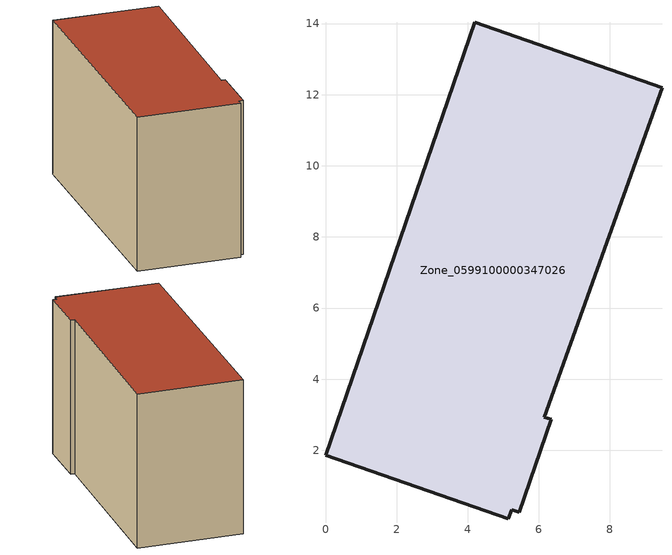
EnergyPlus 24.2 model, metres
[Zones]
Zone_0599100000347026
 floor ground (C_G): 0,1.87 4.19,14.03 9.46,12.2 6.16,2.93 6.35,2.87 5.45,0.26 5.23,0.33 5.14,0.08 z0
 wall outside (C_F): 4.19,14.03 0,1.87 5.14,0.08 5.23,0.33 5.45,0.26 6.35,2.87 6.16,2.93 9.46,12.2 4.19,14.03 z0:8.34
 roof outside (C_R): 5.23,0.33 5.45,0.26 6.35,2.87 6.16,2.93 9.46,12.2 4.19,14.03 0,1.87 5.14,0.08 z8.34
[BUILDING]
Pand.0599100000347026: North Axis=0; Terrain=City; Loads Convergence Tolerance Value=0.04; Temperature Convergence Tolerance Value=0.4; Solar Distribution=FullExterior; Maximum Number of Warmup Days=25; Minimum Number of Warmup Days=1
[Site:Location]
Rotterdam.The.Hague.AP_ZH_NLD Design_Conditions: Latitude=51.96; Longitude=4.45; Time Zone=1; Elevation=-4.5
[SITE:GROUNDTEMPERATURE:BUILDINGSURFACE]
18, 18, 18, 18, 18, 18, 18, 18, 18, 18, 18, 18
[MATERIAL] Thermal Absorptance=0.9; Solar Absorptance=0.7; Visible Absorptance=0.7
Name | Roughness | Thickness | Conductivity | Density | Specific Heat
G.TC.1992-2005 | MediumSmooth | 0.15 | 0.06 | 540 | 1210
F.TC.1992-2005 | Rough | 0.3 | 0.12 | 1920 | 840
R.TC.1992-2005 | MediumRough | 0.2 | 0.08 | 1500 | 1000
[CONSTRUCTION]
C_G: G.TC.1992-2005
C_F: F.TC.1992-2005
C_R: R.TC.1992-2005
[ZONE]
Zone_0599100000347026: Type=1; Multiplier=1; Ceiling Height=Autocalculate; Volume=Autocalculate; Floor Area=autocalculate; Part of Total Floor Area=Yes
[ZONEINFILTRATION:DESIGNFLOWRATE]
Infil_Zone_0599100000347026: Zone or ZoneList or Space or SpaceList=Zone_0599100000347026; Schedule=AlwaysOn; Design Flow Rate Calculation Method=Flow/Area; Flow Rate per Floor Area=0.0015; Constant Term Coefficient=1; Temperature Term Coefficient=0; Velocity Term Coefficient=0; Velocity Squared Term Coefficient=0
[HVACTEMPLATE:ZONE:IDEALLOADSAIRSYSTEM]
Zone_0599100000347026: Maximum Heating Supply Air Temperature=50; Minimum Cooling Supply Air Temperature=13; Maximum Heating Supply Air Humidity Ratio=0.0156; Minimum Cooling Supply Air Humidity Ratio=0.0077; Heating Limit=NoLimit; Cooling Limit=NoLimit; Dehumidification Control Type=ConstantSensibleHeatRatio; Cooling Sensible Heat Ratio=0.7; Dehumidification Setpoint=60; Humidification Control Type=None; Humidification Setpoint=30; Outdoor Air Method=None; Outdoor Air Flow Rate per Person=0.00944; Outdoor Air Flow Rate per Zone Floor Area=0; Outdoor Air Flow Rate per Zone=0; Demand Controlled Ventilation Type=None; Outdoor Air Economizer Type=NoEconomizer; Heat Recovery Type=None; Sensible Heat Recovery Effectiveness=0.7; Latent Heat Recovery Effectiveness=0.65
[ZONECONTROL:THERMOSTAT]
ThermostatControl_Zone_0599100000347026: Zone or ZoneList=Zone_0599100000347026; Control Type Schedule=DualSetpointControlType; Control 1=Thermostat_Zone_0599100000347026; Temperature Difference Between Cutout And Setpoint=0
[THERMOSTATSETPOINT:DUALSETPOINT]
Thermostat_Zone_0599100000347026: Heating Setpoint Temperature Schedule=HeatingSetpoint_Zone_0599100000347026; Cooling Setpoint Temperature Schedule=CoolingSetpoint_Zone_0599100000347026
[SCHEDULE:COMPACT]
HeatingSetpoint_Zone_0599100000347026: Through: 12/31, For: AllDays, Until: 24:00, 21
CoolingSetpoint_Zone_0599100000347026: Through: 12/31, For: AllDays, Until: 24:00, 24
DualSetpointControlType: Through: 12/31, For: AllDays, Until: 24:00, 4
AlwaysOn: Through: 12/31, For: AllDays, Until: 24:00, 1
